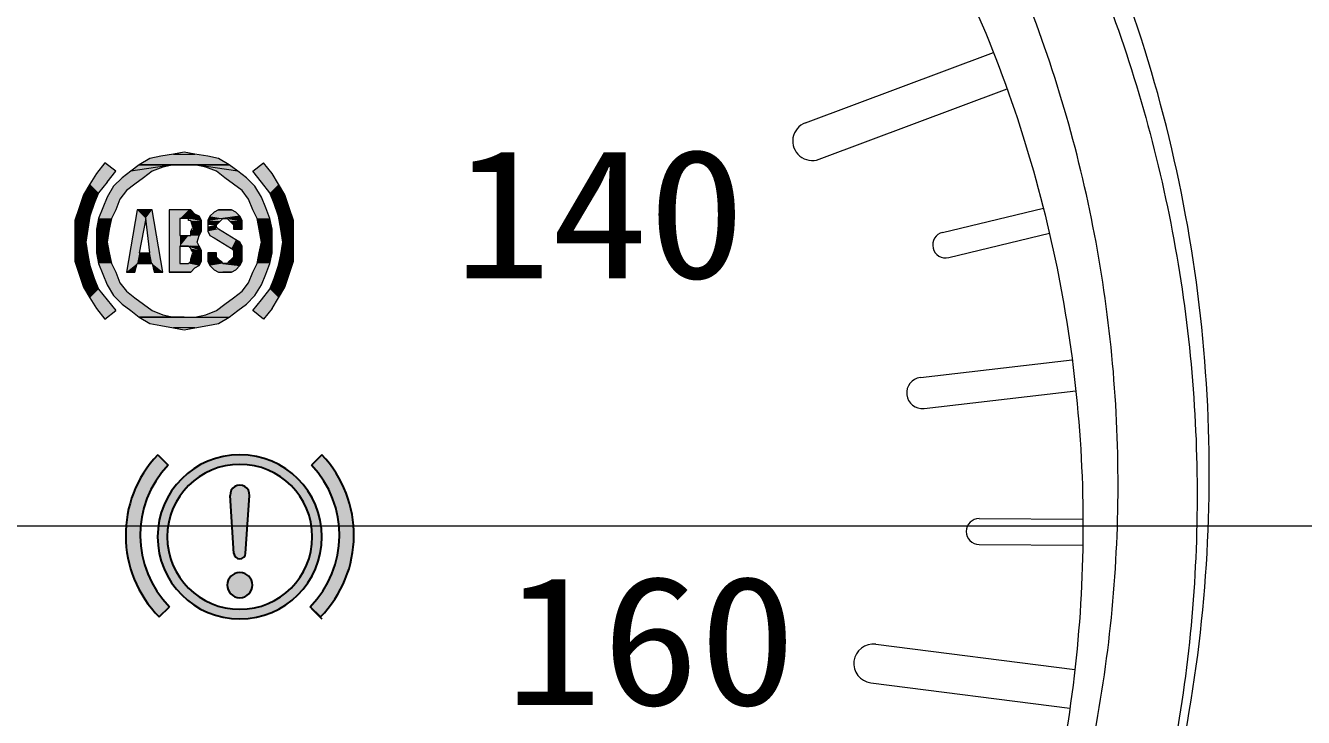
# Model space of a CAD drawing. Header units: millimetres. Extents: x 0 to 1188, y 0 to 840.
# Drawn here: x 224.17 to 273.44, y 676.77 to 703.45 of the extents above; entities that cross this region are included whole.
import ezdxf

# ---------------------------------------------------------------- set-up
doc = ezdxf.new("R2010")
doc.units = ezdxf.units.MM
doc.layers.add('1', color=7, linetype='Continuous')
doc.layers.add('LAYER3', color=7, linetype='Continuous')
doc.layers.add('1轮廓实线层', color=7, linetype='Continuous', lineweight=40)
doc.layers.add('5剖面线层', color=2, linetype='Continuous', lineweight=20)
doc.styles.add('STYLE3', font='simhei.ttf', dxfattribs={"width": 0.8, "height": 4})

msp = doc.modelspace()

# ---------------------------------------------------------------- hatches: boundary and pattern name
h = msp.add_hatch(color=2)
h.dxf.hatch_style = 2
h.paths.add_polyline_path([(227.2327, 698.1625), (226.9022, 697.7494), (227.6458, 697.832)])
h = msp.add_hatch(color=2)
h.dxf.hatch_style = 2
h.paths.add_polyline_path([(228.9677, 698.3277), (228.5546, 698.0799), (231.6116, 698.3277)])
h = msp.add_hatch(color=2)
h.dxf.hatch_style = 2
h.paths.add_polyline_path([(231.6116, 698.3277), (228.5546, 698.0799), (232.0247, 698.0799)])
h = msp.add_hatch(color=2)
h.dxf.hatch_style = 2
h.paths.add_polyline_path([(229.3808, 698.4103), (228.9677, 698.3277), (231.1985, 698.4103)])
h = msp.add_hatch(color=2)
h.dxf.hatch_style = 2
h.paths.add_polyline_path([(231.1985, 698.4103), (228.9677, 698.3277), (231.6116, 698.3277)])
h = msp.add_hatch(color=2)
h.dxf.hatch_style = 2
h.paths.add_polyline_path([(229.8766, 698.493), (229.3808, 698.4103), (230.7028, 698.493)])
h = msp.add_hatch(color=2)
h.dxf.hatch_style = 2
h.paths.add_polyline_path([(230.7028, 698.493), (229.3808, 698.4103), (231.1985, 698.4103)])
h = msp.add_hatch(color=2)
h.dxf.hatch_style = 2
h.paths.add_polyline_path([(233.3466, 698.1625), (232.9335, 697.832), (233.6771, 697.7494)])
h = msp.add_hatch(color=2)
h.dxf.hatch_style = 2
h.paths.add_polyline_path([(226.9022, 697.7494), (226.6544, 697.3363), (227.3153, 697.4189)])
h = msp.add_hatch(color=2)
h.dxf.hatch_style = 2
h.paths.add_polyline_path([(227.6458, 697.832), (226.9022, 697.7494), (227.3153, 697.4189)])
h = msp.add_hatch(color=2)
h.dxf.hatch_style = 2
h.paths.add_polyline_path([(228.2242, 697.832), (227.8937, 697.5841), (229.0504, 697.832)])
h = msp.add_hatch(color=2)
h.dxf.hatch_style = 2
h.paths.add_polyline_path([(229.0504, 697.832), (227.8937, 697.5841), (228.7199, 697.5841)])
h = msp.add_hatch(color=2)
h.dxf.hatch_style = 2
h.paths.add_polyline_path([(228.5546, 698.0799), (228.2242, 697.832), (229.8766, 698.0799)])
h = msp.add_hatch(color=2)
h.dxf.hatch_style = 2
h.paths.add_polyline_path([(229.4635, 697.9972), (228.2242, 697.832), (229.0504, 697.832)])
h = msp.add_hatch(color=2)
h.dxf.hatch_style = 2
h.paths.add_polyline_path([(232.0247, 698.0799), (230.7028, 698.0799), (232.3552, 697.832)])
h = msp.add_hatch(color=2)
h.dxf.hatch_style = 2
h.paths.add_polyline_path([(231.1159, 697.9972), (231.529, 697.832), (232.3552, 697.832)])
h = msp.add_hatch(color=2)
h.dxf.hatch_style = 2
h.paths.add_polyline_path([(232.3552, 697.832), (231.529, 697.832), (232.6856, 697.5841)])
h = msp.add_hatch(color=2)
h.dxf.hatch_style = 2
h.paths.add_polyline_path([(231.529, 697.832), (231.8594, 697.5841), (232.6856, 697.5841)])
h = msp.add_hatch(color=2)
h.dxf.hatch_style = 2
h.paths.add_polyline_path([(232.9335, 697.832), (233.264, 697.4189), (233.6771, 697.7494)])
h = msp.add_hatch(color=2)
h.dxf.hatch_style = 2
h.paths.add_polyline_path([(233.6771, 697.7494), (233.264, 697.4189), (233.9249, 697.3363)])
h = msp.add_hatch(color=2)
h.dxf.hatch_style = 2
h.paths.add_polyline_path([(226.6544, 697.3363), (226.4065, 696.9232), (226.9849, 697.0058)])
h = msp.add_hatch(color=2)
h.dxf.hatch_style = 2
h.paths.add_polyline_path([(227.3153, 697.4189), (226.6544, 697.3363), (226.9849, 697.0058)])
h = msp.add_hatch(color=2)
h.dxf.hatch_style = 2
h.paths.add_polyline_path([(227.5632, 697.2537), (227.3153, 696.8406), (228.0589, 697.0884)])
h = msp.add_hatch(color=2)
h.dxf.hatch_style = 2
h.paths.add_polyline_path([(227.8937, 697.5841), (227.5632, 697.2537), (228.3894, 697.3363)])
h = msp.add_hatch(color=2)
h.dxf.hatch_style = 2
h.paths.add_polyline_path([(228.3894, 697.3363), (227.5632, 697.2537), (228.0589, 697.0884)])
h = msp.add_hatch(color=2)
h.dxf.hatch_style = 2
h.paths.add_polyline_path([(228.7199, 697.5841), (227.8937, 697.5841), (228.3894, 697.3363)])
h = msp.add_hatch(color=2)
h.dxf.hatch_style = 2
h.paths.add_polyline_path([(231.8594, 697.5841), (232.1899, 697.3363), (232.6856, 697.5841)])
h = msp.add_hatch(color=2)
h.dxf.hatch_style = 2
h.paths.add_polyline_path([(232.6856, 697.5841), (232.1899, 697.3363), (233.0161, 697.2537)])
h = msp.add_hatch(color=2)
h.dxf.hatch_style = 2
h.paths.add_polyline_path([(232.1899, 697.3363), (232.5204, 697.0884), (233.0161, 697.2537)])
h = msp.add_hatch(color=2)
h.dxf.hatch_style = 2
h.paths.add_polyline_path([(233.0161, 697.2537), (232.5204, 697.0884), (233.264, 696.8406)])
h = msp.add_hatch(color=2)
h.dxf.hatch_style = 2
h.paths.add_polyline_path([(233.264, 697.4189), (233.5945, 697.0058), (233.9249, 697.3363)])
h = msp.add_hatch(color=2)
h.dxf.hatch_style = 2
h.paths.add_polyline_path([(233.9249, 697.3363), (233.5945, 697.0058), (234.1728, 696.9232)])
h = msp.add_hatch(color=2)
h.dxf.hatch_style = 2
h.paths.add_polyline_path([(226.4065, 696.9232), (226.2413, 696.4275), (226.8196, 696.5927)])
h = msp.add_hatch(color=2)
h.dxf.hatch_style = 2
h.paths.add_polyline_path([(226.9849, 697.0058), (226.4065, 696.9232), (226.8196, 696.5927)])
h = msp.add_hatch(color=2)
h.dxf.hatch_style = 2
h.paths.add_polyline_path([(227.3153, 696.8406), (227.1501, 696.4275), (227.8111, 696.7579)])
h = msp.add_hatch(color=2)
h.dxf.hatch_style = 2
h.paths.add_polyline_path([(227.8111, 696.7579), (227.1501, 696.4275), (227.6458, 696.3448)])
h = msp.add_hatch(color=2)
h.dxf.hatch_style = 2
h.paths.add_polyline_path([(228.0589, 697.0884), (227.3153, 696.8406), (227.8111, 696.7579)])
h = msp.add_hatch(color=2)
h.dxf.hatch_style = 2
h.paths.add_polyline_path([(232.5204, 697.0884), (232.7683, 696.7579), (233.264, 696.8406)])
h = msp.add_hatch(color=2)
h.dxf.hatch_style = 2
h.paths.add_polyline_path([(233.264, 696.8406), (232.7683, 696.7579), (233.4292, 696.4275)])
h = msp.add_hatch(color=2)
h.dxf.hatch_style = 2
h.paths.add_polyline_path([(232.7683, 696.7579), (232.9335, 696.3448), (233.4292, 696.4275)])
h = msp.add_hatch(color=2)
h.dxf.hatch_style = 2
h.paths.add_polyline_path([(233.5945, 697.0058), (233.7597, 696.5927), (234.1728, 696.9232)])
h = msp.add_hatch(color=2)
h.dxf.hatch_style = 2
h.paths.add_polyline_path([(234.1728, 696.9232), (233.7597, 696.5927), (234.338, 696.4275)])
h = msp.add_hatch(color=2)
h.dxf.hatch_style = 2
h.paths.add_polyline_path([(226.2413, 696.4275), (226.076, 695.9317), (226.6544, 696.097)])
h = msp.add_hatch(color=2)
h.dxf.hatch_style = 2
h.paths.add_polyline_path([(226.8196, 696.5927), (226.2413, 696.4275), (226.6544, 696.097)])
h = msp.add_hatch(color=2)
h.dxf.hatch_style = 2
h.paths.add_polyline_path([(227.1501, 696.4275), (226.9849, 696.0144), (227.6458, 696.3448)])
h = msp.add_hatch(color=2)
h.dxf.hatch_style = 2
h.paths.add_polyline_path([(227.6458, 696.3448), (226.9849, 696.0144), (227.4806, 696.0144)])
h = msp.add_hatch(color=2)
h.dxf.hatch_style = 2
h.paths.add_polyline_path([(228.472, 696.3448), (228.0589, 693.9489), (228.8025, 696.0144)])
h = msp.add_hatch(color=2)
h.dxf.hatch_style = 2
h.paths.add_polyline_path([(229.0504, 696.3448), (228.472, 696.3448), (228.8025, 696.0144)])
h = msp.add_hatch(color=2)
h.dxf.hatch_style = 2
h.paths.add_polyline_path([(229.0504, 696.3448), (228.8025, 696.0144), (229.4635, 693.9489)])
h = msp.add_hatch(color=2)
h.dxf.hatch_style = 2
h.paths.add_polyline_path([(229.7113, 696.3448), (230.1244, 696.0144), (230.4549, 696.3448)])
h = msp.add_hatch(color=2)
h.dxf.hatch_style = 2
h.paths.add_polyline_path([(229.7113, 696.3448), (229.7113, 693.9489), (230.1244, 696.0144)])
h = msp.add_hatch(color=2)
h.dxf.hatch_style = 2
h.paths.add_polyline_path([(230.4549, 696.3448), (230.1244, 696.0144), (230.5375, 696.3448)])
h = msp.add_hatch(color=2)
h.dxf.hatch_style = 2
h.paths.add_polyline_path([(230.5375, 696.3448), (230.1244, 696.0144), (230.7028, 696.1796)])
h = msp.add_hatch(color=2)
h.dxf.hatch_style = 2
h.paths.add_polyline_path([(230.7028, 696.1796), (230.1244, 696.0144), (230.4549, 696.0144)])
h = msp.add_hatch(color=2)
h.dxf.hatch_style = 2
h.paths.add_polyline_path([(230.7028, 696.1796), (230.4549, 696.0144), (230.868, 696.097)])
h = msp.add_hatch(color=2)
h.dxf.hatch_style = 2
h.paths.add_polyline_path([(231.4463, 696.2622), (231.2811, 696.097), (232.4378, 696.097)])
h = msp.add_hatch(color=2)
h.dxf.hatch_style = 2
h.paths.add_polyline_path([(231.6116, 696.3448), (231.4463, 696.2622), (232.2725, 696.2622)])
h = msp.add_hatch(color=2)
h.dxf.hatch_style = 2
h.paths.add_polyline_path([(232.2725, 696.2622), (231.4463, 696.2622), (232.4378, 696.097)])
h = msp.add_hatch(color=2)
h.dxf.hatch_style = 2
h.paths.add_polyline_path([(232.1073, 696.3448), (231.6116, 696.3448), (232.2725, 696.2622)])
h = msp.add_hatch(color=2)
h.dxf.hatch_style = 2
h.paths.add_polyline_path([(233.4292, 696.4275), (232.9335, 696.3448), (233.5945, 696.0144)])
h = msp.add_hatch(color=2)
h.dxf.hatch_style = 2
h.paths.add_polyline_path([(232.9335, 696.3448), (233.0987, 696.0144), (233.5945, 696.0144)])
h = msp.add_hatch(color=2)
h.dxf.hatch_style = 2
h.paths.add_polyline_path([(233.7597, 696.5927), (233.9249, 696.097), (234.338, 696.4275)])
h = msp.add_hatch(color=2)
h.dxf.hatch_style = 2
h.paths.add_polyline_path([(234.338, 696.4275), (233.9249, 696.097), (234.5033, 695.9317)])
h = msp.add_hatch(color=2)
h.dxf.hatch_style = 2
h.paths.add_polyline_path([(226.6544, 696.097), (226.076, 695.9317), (226.5718, 695.6013)])
h = msp.add_hatch(color=2)
h.dxf.hatch_style = 2
h.paths.add_polyline_path([(226.076, 695.9317), (226.076, 695.436), (226.5718, 695.6013)])
h = msp.add_hatch(color=2)
h.dxf.hatch_style = 2
h.paths.add_polyline_path([(226.9849, 696.0144), (226.9022, 695.6013), (227.4806, 696.0144)])
h = msp.add_hatch(color=2)
h.dxf.hatch_style = 2
h.paths.add_polyline_path([(227.4806, 696.0144), (226.9022, 695.6013), (227.398, 695.6013)])
h = msp.add_hatch(color=2)
h.dxf.hatch_style = 2
h.paths.add_polyline_path([(228.8025, 696.0144), (228.0589, 693.9489), (228.5546, 694.6924)])
h = msp.add_hatch(color=2)
h.dxf.hatch_style = 2
h.paths.add_polyline_path([(228.8025, 696.0144), (228.9677, 694.6924), (229.4635, 693.9489)])
h = msp.add_hatch(color=2)
h.dxf.hatch_style = 2
h.paths.add_polyline_path([(230.1244, 696.0144), (229.7113, 693.9489), (230.1244, 695.3534)])
h = msp.add_hatch(color=2)
h.dxf.hatch_style = 2
h.paths.add_polyline_path([(230.868, 696.097), (230.4549, 696.0144), (230.9506, 695.9317)])
h = msp.add_hatch(color=2)
h.dxf.hatch_style = 2
h.paths.add_polyline_path([(230.9506, 695.9317), (230.5375, 695.9317), (230.9506, 695.6839)])
h = msp.add_hatch(color=2)
h.dxf.hatch_style = 2
h.paths.add_polyline_path([(230.5375, 695.9317), (230.5375, 695.8491), (230.9506, 695.6839)])
h = msp.add_hatch(color=2)
h.dxf.hatch_style = 2
h.paths.add_polyline_path([(230.5375, 695.8491), (230.6201, 695.6839), (230.9506, 695.6839)])
h = msp.add_hatch(color=2)
h.dxf.hatch_style = 2
h.paths.add_polyline_path([(230.9506, 695.6839), (230.6201, 695.6839), (230.9506, 695.5186)])
h = msp.add_hatch(color=2)
h.dxf.hatch_style = 2
h.paths.add_polyline_path([(230.6201, 695.6839), (230.6201, 695.6013), (230.9506, 695.5186)])
h = msp.add_hatch(color=2)
h.dxf.hatch_style = 2
h.paths.add_polyline_path([(231.2811, 696.097), (231.1985, 695.9317), (231.7768, 696.0144)])
h = msp.add_hatch(color=2)
h.dxf.hatch_style = 2
h.paths.add_polyline_path([(231.6942, 695.9317), (231.1985, 695.9317), (231.6116, 695.8491)])
h = msp.add_hatch(color=2)
h.dxf.hatch_style = 2
h.paths.add_polyline_path([(231.1985, 695.9317), (231.1985, 695.7665), (231.6116, 695.8491)])
h = msp.add_hatch(color=2)
h.dxf.hatch_style = 2
h.paths.add_polyline_path([(231.6116, 695.8491), (231.1985, 695.7665), (231.529, 695.7665)])
h = msp.add_hatch(color=2)
h.dxf.hatch_style = 2
h.paths.add_polyline_path([(231.529, 695.7665), (231.1985, 695.6839), (231.529, 695.6839)])
h = msp.add_hatch(color=2)
h.dxf.hatch_style = 2
h.paths.add_polyline_path([(231.1985, 695.6839), (231.1985, 695.5186), (231.529, 695.6839)])
h = msp.add_hatch(color=2)
h.dxf.hatch_style = 2
h.paths.add_polyline_path([(231.529, 695.6839), (231.1985, 695.5186), (231.529, 695.6013)])
h = msp.add_hatch(color=2)
h.dxf.hatch_style = 2
h.paths.add_polyline_path([(232.4378, 696.097), (231.2811, 696.097), (231.7768, 696.0144)])
h = msp.add_hatch(color=2)
h.dxf.hatch_style = 2
h.paths.add_polyline_path([(232.4378, 696.097), (231.9421, 696.0144), (232.5204, 695.9317)])
h = msp.add_hatch(color=2)
h.dxf.hatch_style = 2
h.paths.add_polyline_path([(232.0247, 695.9317), (232.1073, 695.8491), (232.5204, 695.9317)])
h = msp.add_hatch(color=2)
h.dxf.hatch_style = 2
h.paths.add_polyline_path([(232.5204, 695.9317), (232.1073, 695.8491), (232.5204, 695.7665)])
h = msp.add_hatch(color=2)
h.dxf.hatch_style = 2
h.paths.add_polyline_path([(232.1073, 695.8491), (232.1899, 695.7665), (232.5204, 695.7665)])
h = msp.add_hatch(color=2)
h.dxf.hatch_style = 2
h.paths.add_polyline_path([(232.1899, 695.7665), (232.1899, 695.6013), (232.5204, 695.7665)])
h = msp.add_hatch(color=2)
h.dxf.hatch_style = 2
h.paths.add_polyline_path([(232.5204, 695.7665), (232.1899, 695.6013), (232.5204, 695.6013)])
h = msp.add_hatch(color=2)
h.dxf.hatch_style = 2
h.paths.add_polyline_path([(233.5945, 696.0144), (233.0987, 696.0144), (233.6771, 695.6013)])
h = msp.add_hatch(color=2)
h.dxf.hatch_style = 2
h.paths.add_polyline_path([(233.0987, 696.0144), (233.1814, 695.6013), (233.6771, 695.6013)])
h = msp.add_hatch(color=2)
h.dxf.hatch_style = 2
h.paths.add_polyline_path([(233.9249, 696.097), (234.0076, 695.6013), (234.5033, 695.9317)])
h = msp.add_hatch(color=2)
h.dxf.hatch_style = 2
h.paths.add_polyline_path([(234.5033, 695.9317), (234.0076, 695.6013), (234.5033, 695.436)])
h = msp.add_hatch(color=2)
h.dxf.hatch_style = 2
h.paths.add_polyline_path([(226.5718, 695.6013), (226.076, 695.436), (226.4891, 695.1055)])
h = msp.add_hatch(color=2)
h.dxf.hatch_style = 2
h.paths.add_polyline_path([(226.076, 695.436), (226.076, 694.8577), (226.4891, 695.1055)])
h = msp.add_hatch(color=2)
h.dxf.hatch_style = 2
h.paths.add_polyline_path([(226.9022, 695.6013), (226.9022, 695.1055), (227.398, 695.6013)])
h = msp.add_hatch(color=2)
h.dxf.hatch_style = 2
h.paths.add_polyline_path([(227.398, 695.6013), (226.9022, 695.1055), (227.3153, 695.1055)])
h = msp.add_hatch(color=2)
h.dxf.hatch_style = 2
h.paths.add_polyline_path([(230.1244, 695.3534), (229.7113, 693.9489), (230.1244, 694.9403)])
h = msp.add_hatch(color=2)
h.dxf.hatch_style = 2
h.paths.add_polyline_path([(230.1244, 694.9403), (230.4549, 695.3534), (230.1244, 695.3534)])
h = msp.add_hatch(color=2)
h.dxf.hatch_style = 2
h.paths.add_polyline_path([(230.4549, 695.3534), (230.1244, 694.9403), (230.868, 695.3534)])
h = msp.add_hatch(color=2)
h.dxf.hatch_style = 2
h.paths.add_polyline_path([(230.868, 695.3534), (230.1244, 694.9403), (230.7854, 695.1055)])
h = msp.add_hatch(color=2)
h.dxf.hatch_style = 2
h.paths.add_polyline_path([(230.6201, 695.6013), (230.5375, 695.5186), (230.9506, 695.5186)])
h = msp.add_hatch(color=2)
h.dxf.hatch_style = 2
h.paths.add_polyline_path([(230.9506, 695.5186), (230.5375, 695.5186), (230.868, 695.3534)])
h = msp.add_hatch(color=2)
h.dxf.hatch_style = 2
h.paths.add_polyline_path([(230.5375, 695.5186), (230.5375, 695.3534), (230.868, 695.3534)])
h = msp.add_hatch(color=2)
h.dxf.hatch_style = 2
h.paths.add_polyline_path([(231.529, 695.6013), (231.1985, 695.5186), (231.6116, 695.6013)])
h = msp.add_hatch(color=2)
h.dxf.hatch_style = 2
h.paths.add_polyline_path([(231.6116, 695.6013), (231.1985, 695.5186), (232.2725, 695.1882)])
h = msp.add_hatch(color=2)
h.dxf.hatch_style = 2
h.paths.add_polyline_path([(231.1985, 695.5186), (231.2811, 695.3534), (232.2725, 695.1882)])
h = msp.add_hatch(color=2)
h.dxf.hatch_style = 2
h.paths.add_polyline_path([(231.2811, 695.3534), (231.4463, 695.2708), (232.2725, 695.1882)])
h = msp.add_hatch(color=2)
h.dxf.hatch_style = 2
h.paths.add_polyline_path([(231.4463, 695.2708), (232.1073, 694.8577), (232.2725, 695.1882)])
h = msp.add_hatch(color=2)
h.dxf.hatch_style = 2
h.paths.add_polyline_path([(232.2725, 695.1882), (232.1073, 694.8577), (232.4378, 695.1055)])
h = msp.add_hatch(color=2)
h.dxf.hatch_style = 2
h.paths.add_polyline_path([(233.6771, 695.6013), (233.1814, 695.6013), (233.6771, 695.1055)])
h = msp.add_hatch(color=2)
h.dxf.hatch_style = 2
h.paths.add_polyline_path([(233.1814, 695.6013), (233.264, 695.1055), (233.6771, 695.1055)])
h = msp.add_hatch(color=2)
h.dxf.hatch_style = 2
h.paths.add_polyline_path([(234.0076, 695.6013), (234.0902, 695.1055), (234.5033, 695.436)])
h = msp.add_hatch(color=2)
h.dxf.hatch_style = 2
h.paths.add_polyline_path([(234.5033, 695.436), (234.0902, 695.1055), (234.5033, 694.8577)])
h = msp.add_hatch(color=2)
h.dxf.hatch_style = 2
h.paths.add_polyline_path([(226.4891, 695.1055), (226.076, 694.8577), (226.5718, 694.6098)])
h = msp.add_hatch(color=2)
h.dxf.hatch_style = 2
h.paths.add_polyline_path([(226.076, 694.8577), (226.076, 694.362), (226.5718, 694.6098)])
h = msp.add_hatch(color=2)
h.dxf.hatch_style = 2
h.paths.add_polyline_path([(226.9022, 695.1055), (226.9022, 694.6924), (227.3153, 695.1055)])
h = msp.add_hatch(color=2)
h.dxf.hatch_style = 2
h.paths.add_polyline_path([(227.3153, 695.1055), (226.9022, 694.6924), (227.398, 694.6924)])
h = msp.add_hatch(color=2)
h.dxf.hatch_style = 2
h.paths.add_polyline_path([(227.398, 694.6924), (226.9022, 694.6924), (227.4806, 694.2793)])
h = msp.add_hatch(color=2)
h.dxf.hatch_style = 2
h.paths.add_polyline_path([(226.9022, 694.6924), (226.9849, 694.2793), (227.4806, 694.2793)])
h = msp.add_hatch(color=2)
h.dxf.hatch_style = 2
h.paths.add_polyline_path([(228.5546, 694.6924), (228.0589, 693.9489), (228.472, 694.2793)])
h = msp.add_hatch(color=2)
h.dxf.hatch_style = 2
h.paths.add_polyline_path([(228.9677, 694.6924), (228.472, 694.2793), (229.0504, 694.2793)])
h = msp.add_hatch(color=2)
h.dxf.hatch_style = 2
h.paths.add_polyline_path([(228.472, 694.2793), (228.9677, 694.6924), (228.5546, 694.6924)])
h = msp.add_hatch(color=2)
h.dxf.hatch_style = 2
h.paths.add_polyline_path([(228.9677, 694.6924), (229.0504, 694.2793), (229.4635, 693.9489)])
h = msp.add_hatch(color=2)
h.dxf.hatch_style = 2
h.paths.add_polyline_path([(230.1244, 694.9403), (229.7113, 693.9489), (230.1244, 694.2793)])
h = msp.add_hatch(color=2)
h.dxf.hatch_style = 2
h.paths.add_polyline_path([(230.7854, 695.1055), (230.1244, 694.9403), (230.868, 694.9403)])
h = msp.add_hatch(color=2)
h.dxf.hatch_style = 2
h.paths.add_polyline_path([(230.868, 694.9403), (230.4549, 694.9403), (230.9506, 694.7751)])
h = msp.add_hatch(color=2)
h.dxf.hatch_style = 2
h.paths.add_polyline_path([(230.5375, 694.8577), (230.5375, 694.7751), (230.9506, 694.7751)])
h = msp.add_hatch(color=2)
h.dxf.hatch_style = 2
h.paths.add_polyline_path([(230.5375, 694.7751), (230.6201, 694.6924), (230.9506, 694.7751)])
h = msp.add_hatch(color=2)
h.dxf.hatch_style = 2
h.paths.add_polyline_path([(230.9506, 694.7751), (230.6201, 694.6924), (230.9506, 694.6098)])
h = msp.add_hatch(color=2)
h.dxf.hatch_style = 2
h.paths.add_polyline_path([(230.6201, 694.6924), (230.6201, 694.6098), (230.9506, 694.6098)])
h = msp.add_hatch(color=2)
h.dxf.hatch_style = 2
h.paths.add_polyline_path([(231.529, 694.6924), (231.1985, 694.5272), (231.529, 694.5272)])
h = msp.add_hatch(color=2)
h.dxf.hatch_style = 2
h.paths.add_polyline_path([(231.1985, 694.5272), (231.529, 694.6924), (231.1985, 694.6924)])
h = msp.add_hatch(color=2)
h.dxf.hatch_style = 2
h.paths.add_polyline_path([(232.4378, 695.1055), (232.1073, 694.8577), (232.5204, 694.9403)])
h = msp.add_hatch(color=2)
h.dxf.hatch_style = 2
h.paths.add_polyline_path([(232.5204, 694.9403), (232.1073, 694.8577), (232.5204, 694.7751)])
h = msp.add_hatch(color=2)
h.dxf.hatch_style = 2
h.paths.add_polyline_path([(232.1073, 694.8577), (232.1899, 694.7751), (232.5204, 694.7751)])
h = msp.add_hatch(color=2)
h.dxf.hatch_style = 2
h.paths.add_polyline_path([(232.1899, 694.7751), (232.1899, 694.5272), (232.5204, 694.7751)])
h = msp.add_hatch(color=2)
h.dxf.hatch_style = 2
h.paths.add_polyline_path([(232.5204, 694.7751), (232.1899, 694.5272), (232.5204, 694.5272)])
h = msp.add_hatch(color=2)
h.dxf.hatch_style = 2
h.paths.add_polyline_path([(233.1814, 694.6924), (233.0987, 694.2793), (233.6771, 694.6924)])
h = msp.add_hatch(color=2)
h.dxf.hatch_style = 2
h.paths.add_polyline_path([(233.6771, 694.6924), (233.0987, 694.2793), (233.5945, 694.2793)])
h = msp.add_hatch(color=2)
h.dxf.hatch_style = 2
h.paths.add_polyline_path([(233.264, 695.1055), (233.1814, 694.6924), (233.6771, 695.1055)])
h = msp.add_hatch(color=2)
h.dxf.hatch_style = 2
h.paths.add_polyline_path([(233.6771, 695.1055), (233.1814, 694.6924), (233.6771, 694.6924)])
h = msp.add_hatch(color=2)
h.dxf.hatch_style = 2
h.paths.add_polyline_path([(234.0902, 695.1055), (234.0076, 694.6098), (234.5033, 694.8577)])
h = msp.add_hatch(color=2)
h.dxf.hatch_style = 2
h.paths.add_polyline_path([(234.5033, 694.8577), (234.0076, 694.6098), (234.5033, 694.362)])
h = msp.add_hatch(color=2)
h.dxf.hatch_style = 2
h.paths.add_polyline_path([(226.5718, 694.6098), (226.076, 694.362), (226.6544, 694.1967)])
h = msp.add_hatch(color=2)
h.dxf.hatch_style = 2
h.paths.add_polyline_path([(226.076, 694.362), (226.2413, 693.8662), (226.6544, 694.1967)])
h = msp.add_hatch(color=2)
h.dxf.hatch_style = 2
h.paths.add_polyline_path([(226.6544, 694.1967), (226.2413, 693.8662), (226.8196, 693.701)])
h = msp.add_hatch(color=2)
h.dxf.hatch_style = 2
h.paths.add_polyline_path([(227.4806, 694.2793), (226.9849, 694.2793), (227.6458, 693.9489)])
h = msp.add_hatch(color=2)
h.dxf.hatch_style = 2
h.paths.add_polyline_path([(226.9849, 694.2793), (227.1501, 693.8662), (227.6458, 693.9489)])
h = msp.add_hatch(color=2)
h.dxf.hatch_style = 2
h.paths.add_polyline_path([(228.472, 694.2793), (228.0589, 693.9489), (228.3894, 693.9489)])
h = msp.add_hatch(color=2)
h.dxf.hatch_style = 2
h.paths.add_polyline_path([(229.0504, 694.2793), (229.133, 693.9489), (229.4635, 693.9489)])
h = msp.add_hatch(color=2)
h.dxf.hatch_style = 2
h.paths.add_polyline_path([(229.7113, 693.9489), (230.4549, 694.2793), (230.1244, 694.2793)])
h = msp.add_hatch(color=2)
h.dxf.hatch_style = 2
h.paths.add_polyline_path([(230.4549, 694.2793), (229.7113, 693.9489), (230.868, 694.1967)])
h = msp.add_hatch(color=2)
h.dxf.hatch_style = 2
h.paths.add_polyline_path([(230.868, 694.1967), (229.7113, 693.9489), (230.7028, 694.1141)])
h = msp.add_hatch(color=2)
h.dxf.hatch_style = 2
h.paths.add_polyline_path([(230.5375, 694.362), (230.4549, 694.2793), (230.868, 694.1967)])
h = msp.add_hatch(color=2)
h.dxf.hatch_style = 2
h.paths.add_polyline_path([(230.6201, 694.6098), (230.5375, 694.4446), (230.9506, 694.6098)])
h = msp.add_hatch(color=2)
h.dxf.hatch_style = 2
h.paths.add_polyline_path([(230.9506, 694.6098), (230.5375, 694.4446), (230.9506, 694.362)])
h = msp.add_hatch(color=2)
h.dxf.hatch_style = 2
h.paths.add_polyline_path([(230.5375, 694.4446), (230.5375, 694.362), (230.9506, 694.362)])
h = msp.add_hatch(color=2)
h.dxf.hatch_style = 2
h.paths.add_polyline_path([(230.9506, 694.362), (230.5375, 694.362), (230.868, 694.1967)])
h = msp.add_hatch(color=2)
h.dxf.hatch_style = 2
h.paths.add_polyline_path([(231.1985, 694.5272), (231.1985, 694.362), (231.529, 694.5272)])
h = msp.add_hatch(color=2)
h.dxf.hatch_style = 2
h.paths.add_polyline_path([(231.529, 694.5272), (231.1985, 694.362), (231.6116, 694.4446)])
h = msp.add_hatch(color=2)
h.dxf.hatch_style = 2
h.paths.add_polyline_path([(231.6116, 694.4446), (231.1985, 694.362), (231.6942, 694.362)])
h = msp.add_hatch(color=2)
h.dxf.hatch_style = 2
h.paths.add_polyline_path([(231.1985, 694.362), (231.2811, 694.1967), (231.6942, 694.362)])
h = msp.add_hatch(color=2)
h.dxf.hatch_style = 2
h.paths.add_polyline_path([(231.6942, 694.362), (231.2811, 694.1967), (231.7768, 694.2793)])
h = msp.add_hatch(color=2)
h.dxf.hatch_style = 2
h.paths.add_polyline_path([(231.7768, 694.2793), (231.2811, 694.1967), (232.4378, 694.1967)])
h = msp.add_hatch(color=2)
h.dxf.hatch_style = 2
h.paths.add_polyline_path([(231.2811, 694.1967), (231.4463, 694.0315), (232.4378, 694.1967)])
h = msp.add_hatch(color=2)
h.dxf.hatch_style = 2
h.paths.add_polyline_path([(232.4378, 694.1967), (231.4463, 694.0315), (232.2725, 694.0315)])
h = msp.add_hatch(color=2)
h.dxf.hatch_style = 2
h.paths.add_polyline_path([(232.0247, 694.362), (231.9421, 694.2793), (232.4378, 694.1967)])
h = msp.add_hatch(color=2)
h.dxf.hatch_style = 2
h.paths.add_polyline_path([(232.1073, 694.4446), (232.0247, 694.362), (232.5204, 694.362)])
h = msp.add_hatch(color=2)
h.dxf.hatch_style = 2
h.paths.add_polyline_path([(232.5204, 694.362), (232.0247, 694.362), (232.4378, 694.1967)])
h = msp.add_hatch(color=2)
h.dxf.hatch_style = 2
h.paths.add_polyline_path([(232.1899, 694.5272), (232.1073, 694.4446), (232.5204, 694.5272)])
h = msp.add_hatch(color=2)
h.dxf.hatch_style = 2
h.paths.add_polyline_path([(232.5204, 694.5272), (232.1073, 694.4446), (232.5204, 694.362)])
h = msp.add_hatch(color=2)
h.dxf.hatch_style = 2
h.paths.add_polyline_path([(233.0987, 694.2793), (232.9335, 693.9489), (233.5945, 694.2793)])
h = msp.add_hatch(color=2)
h.dxf.hatch_style = 2
h.paths.add_polyline_path([(233.5945, 694.2793), (232.9335, 693.9489), (233.4292, 693.8662)])
h = msp.add_hatch(color=2)
h.dxf.hatch_style = 2
h.paths.add_polyline_path([(233.9249, 694.1967), (233.7597, 693.701), (234.338, 693.8662)])
h = msp.add_hatch(color=2)
h.dxf.hatch_style = 2
h.paths.add_polyline_path([(234.0076, 694.6098), (233.9249, 694.1967), (234.5033, 694.362)])
h = msp.add_hatch(color=2)
h.dxf.hatch_style = 2
h.paths.add_polyline_path([(234.5033, 694.362), (233.9249, 694.1967), (234.338, 693.8662)])
h = msp.add_hatch(color=2)
h.dxf.hatch_style = 2
h.paths.add_polyline_path([(226.2413, 693.8662), (226.4065, 693.3705), (226.8196, 693.701)])
h = msp.add_hatch(color=2)
h.dxf.hatch_style = 2
h.paths.add_polyline_path([(226.8196, 693.701), (226.4065, 693.3705), (226.9849, 693.2879)])
h = msp.add_hatch(color=2)
h.dxf.hatch_style = 2
h.paths.add_polyline_path([(227.6458, 693.9489), (227.1501, 693.8662), (227.8111, 693.5358)])
h = msp.add_hatch(color=2)
h.dxf.hatch_style = 2
h.paths.add_polyline_path([(227.1501, 693.8662), (227.3153, 693.4531), (227.8111, 693.5358)])
h = msp.add_hatch(color=2)
h.dxf.hatch_style = 2
h.paths.add_polyline_path([(230.7028, 694.1141), (229.7113, 693.9489), (230.5375, 693.9489)])
h = msp.add_hatch(color=2)
h.dxf.hatch_style = 2
h.paths.add_polyline_path([(231.4463, 694.0315), (231.6116, 693.9489), (232.2725, 694.0315)])
h = msp.add_hatch(color=2)
h.dxf.hatch_style = 2
h.paths.add_polyline_path([(232.2725, 694.0315), (231.6116, 693.9489), (232.1073, 693.9489)])
h = msp.add_hatch(color=2)
h.dxf.hatch_style = 2
h.paths.add_polyline_path([(232.9335, 693.9489), (232.7683, 693.5358), (233.4292, 693.8662)])
h = msp.add_hatch(color=2)
h.dxf.hatch_style = 2
h.paths.add_polyline_path([(233.4292, 693.8662), (232.7683, 693.5358), (233.264, 693.4531)])
h = msp.add_hatch(color=2)
h.dxf.hatch_style = 2
h.paths.add_polyline_path([(233.7597, 693.701), (233.5945, 693.2879), (234.1728, 693.3705)])
h = msp.add_hatch(color=2)
h.dxf.hatch_style = 2
h.paths.add_polyline_path([(234.338, 693.8662), (233.7597, 693.701), (234.1728, 693.3705)])
h = msp.add_hatch(color=2)
h.dxf.hatch_style = 2
h.paths.add_polyline_path([(226.4065, 693.3705), (226.6544, 692.9574), (226.9849, 693.2879)])
h = msp.add_hatch(color=2)
h.dxf.hatch_style = 2
h.paths.add_polyline_path([(226.9849, 693.2879), (226.6544, 692.9574), (227.3153, 692.8748)])
h = msp.add_hatch(color=2)
h.dxf.hatch_style = 2
h.paths.add_polyline_path([(227.8111, 693.5358), (227.3153, 693.4531), (228.0589, 693.2053)])
h = msp.add_hatch(color=2)
h.dxf.hatch_style = 2
h.paths.add_polyline_path([(227.3153, 693.4531), (227.5632, 693.04), (228.0589, 693.2053)])
h = msp.add_hatch(color=2)
h.dxf.hatch_style = 2
h.paths.add_polyline_path([(228.0589, 693.2053), (227.5632, 693.04), (228.3894, 692.9574)])
h = msp.add_hatch(color=2)
h.dxf.hatch_style = 2
h.paths.add_polyline_path([(232.5204, 693.2053), (232.1899, 692.9574), (233.0161, 693.04)])
h = msp.add_hatch(color=2)
h.dxf.hatch_style = 2
h.paths.add_polyline_path([(232.7683, 693.5358), (232.5204, 693.2053), (233.264, 693.4531)])
h = msp.add_hatch(color=2)
h.dxf.hatch_style = 2
h.paths.add_polyline_path([(233.264, 693.4531), (232.5204, 693.2053), (233.0161, 693.04)])
h = msp.add_hatch(color=2)
h.dxf.hatch_style = 2
h.paths.add_polyline_path([(233.5945, 693.2879), (233.264, 692.8748), (233.9249, 692.9574)])
h = msp.add_hatch(color=2)
h.dxf.hatch_style = 2
h.paths.add_polyline_path([(234.1728, 693.3705), (233.5945, 693.2879), (233.9249, 692.9574)])
h = msp.add_hatch(color=2)
h.dxf.hatch_style = 2
h.paths.add_polyline_path([(226.6544, 692.9574), (226.9022, 692.5443), (227.3153, 692.8748)])
h = msp.add_hatch(color=2)
h.dxf.hatch_style = 2
h.paths.add_polyline_path([(227.3153, 692.8748), (226.9022, 692.5443), (227.6458, 692.4617)])
h = msp.add_hatch(color=2)
h.dxf.hatch_style = 2
h.paths.add_polyline_path([(227.5632, 693.04), (227.8937, 692.7096), (228.3894, 692.9574)])
h = msp.add_hatch(color=2)
h.dxf.hatch_style = 2
h.paths.add_polyline_path([(228.3894, 692.9574), (227.8937, 692.7096), (228.7199, 692.7096)])
h = msp.add_hatch(color=2)
h.dxf.hatch_style = 2
h.paths.add_polyline_path([(227.8937, 692.7096), (228.2242, 692.4617), (228.7199, 692.7096)])
h = msp.add_hatch(color=2)
h.dxf.hatch_style = 2
h.paths.add_polyline_path([(228.7199, 692.7096), (228.2242, 692.4617), (229.0504, 692.4617)])
h = msp.add_hatch(color=2)
h.dxf.hatch_style = 2
h.paths.add_polyline_path([(231.8594, 692.7096), (231.529, 692.4617), (232.3552, 692.4617)])
h = msp.add_hatch(color=2)
h.dxf.hatch_style = 2
h.paths.add_polyline_path([(232.1899, 692.9574), (231.8594, 692.7096), (232.6856, 692.7096)])
h = msp.add_hatch(color=2)
h.dxf.hatch_style = 2
h.paths.add_polyline_path([(232.6856, 692.7096), (231.8594, 692.7096), (232.3552, 692.4617)])
h = msp.add_hatch(color=2)
h.dxf.hatch_style = 2
h.paths.add_polyline_path([(233.0161, 693.04), (232.1899, 692.9574), (232.6856, 692.7096)])
h = msp.add_hatch(color=2)
h.dxf.hatch_style = 2
h.paths.add_polyline_path([(233.264, 692.8748), (232.9335, 692.4617), (233.6771, 692.5443)])
h = msp.add_hatch(color=2)
h.dxf.hatch_style = 2
h.paths.add_polyline_path([(233.9249, 692.9574), (233.264, 692.8748), (233.6771, 692.5443)])
h = msp.add_hatch(color=2)
h.dxf.hatch_style = 2
h.paths.add_polyline_path([(226.9022, 692.5443), (227.2327, 692.1312), (227.6458, 692.4617)])
h = msp.add_hatch(color=2)
h.dxf.hatch_style = 2
h.paths.add_polyline_path([(229.0504, 692.4617), (228.2242, 692.4617), (229.4635, 692.2965)])
h = msp.add_hatch(color=2)
h.dxf.hatch_style = 2
h.paths.add_polyline_path([(228.2242, 692.4617), (228.5546, 692.2138), (229.4635, 692.2965)])
h = msp.add_hatch(color=2)
h.dxf.hatch_style = 2
h.paths.add_polyline_path([(229.4635, 692.2965), (228.5546, 692.2138), (229.8766, 692.2138)])
h = msp.add_hatch(color=2)
h.dxf.hatch_style = 2
h.paths.add_polyline_path([(228.5546, 692.2138), (228.9677, 691.966), (232.0247, 692.2138)])
h = msp.add_hatch(color=2)
h.dxf.hatch_style = 2
h.paths.add_polyline_path([(232.0247, 692.2138), (228.9677, 691.966), (231.6116, 691.966)])
h = msp.add_hatch(color=2)
h.dxf.hatch_style = 2
h.paths.add_polyline_path([(231.1159, 692.2965), (230.7028, 692.2138), (232.0247, 692.2138)])
h = msp.add_hatch(color=2)
h.dxf.hatch_style = 2
h.paths.add_polyline_path([(231.529, 692.4617), (231.1159, 692.2965), (232.3552, 692.4617)])
h = msp.add_hatch(color=2)
h.dxf.hatch_style = 2
h.paths.add_polyline_path([(232.3552, 692.4617), (231.1159, 692.2965), (232.0247, 692.2138)])
h = msp.add_hatch(color=2)
h.dxf.hatch_style = 2
h.paths.add_polyline_path([(233.6771, 692.5443), (232.9335, 692.4617), (233.3466, 692.1312)])
h = msp.add_hatch(color=2)
h.dxf.hatch_style = 2
h.paths.add_polyline_path([(228.9677, 691.966), (229.3808, 691.8834), (231.6116, 691.966)])
h = msp.add_hatch(color=2)
h.dxf.hatch_style = 2
h.paths.add_polyline_path([(231.6116, 691.966), (229.3808, 691.8834), (231.1985, 691.8834)])
h = msp.add_hatch(color=2)
h.dxf.hatch_style = 2
h.paths.add_polyline_path([(229.3808, 691.8834), (229.8766, 691.8007), (231.1985, 691.8834)])
h = msp.add_hatch(color=2)
h.dxf.hatch_style = 2
h.paths.add_polyline_path([(231.1985, 691.8834), (229.8766, 691.8007), (230.7028, 691.8007)])
at = {"layer": 'LAYER3', "linetype": 'ByBlock'}
h = msp.add_hatch(color=1, dxfattribs=at)
h.paths.add_polyline_path([(229.6634, 686.5049), (229.2675, 686.9008, 0.4045776), (229.3247, 680.6473), (229.7201, 681.0432, -0.4032145)])
h.paths.add_polyline_path([(235.5938, 686.9008), (235.1979, 686.5049, -0.4032147), (235.1408, 681.0432), (235.5366, 680.6473, 0.4045776)])
h = msp.add_hatch(color=1, dxfattribs=at)
edge = h.paths.add_edge_path(flags=0)
edge.add_arc((232.4304, 685.3588), 0.3727, 356.19055, 543.80945)
edge.add_line((232.0585, 685.334), (232.2066, 683.1011))
edge.add_arc((232.4299, 683.116), 0.2238, 183.80914, 356.19086)
edge.add_line((232.6533, 683.1011), (232.8023, 685.334))
edge = h.paths.add_edge_path(flags=0)
edge.add_arc((232.4307, 681.8759), 0.4845, 0, 180)
edge.add_arc((232.4307, 681.8759), 0.4845, 180, 360)
edge = h.paths.add_edge_path()
edge.add_arc((232.4304, 683.7374), 3.1683, 180, 360)
edge.add_arc((232.4304, 683.7374), 3.1683, 0, 180)
edge = h.paths.add_edge_path(flags=16)
edge.add_arc((232.4307, 683.7374), 2.7956, 180, 360)
edge.add_arc((232.4307, 683.7374), 2.7956, 0, 180)

# ---------------------------------------------------------------- linework, layer by layer
at = {"color": 1}
for p, q in [((229.2675, 686.9008), (229.6634, 686.5049)), ((235.5938, 686.9008), (235.1979, 686.5049)), ((232.2066, 683.1011), (232.0585, 685.334)), ((232.6533, 683.1011), (232.8023, 685.334)), ((229.3247, 680.6473), (229.7201, 681.0432)), ((235.5366, 680.6473), (235.1408, 681.0432)), ((235.1979, 680.9704), (235.5938, 680.5745))]:
    msp.add_line(p, q, dxfattribs=at)
for centre, radius, start, end in [((232.5278, 683.8036), 4.4969, 136.46956, 224.57817), ((232.4304, 683.7374), 3.1683, 0, 180), ((232.3335, 683.8036), 4.4969, 315.42183, 43.53044), ((232.5275, 683.8035), 3.9372, 136.67466, 224.51469), ((232.4307, 683.7374), 2.7956, 0, 180), ((232.3335, 683.8037), 3.9372, 315.48017, 43.32023), ((232.4304, 685.3588), 0.3727, 356.19055, 183.80945), ((232.4304, 683.7374), 3.1683, 180, 0), ((232.4307, 683.7374), 2.7956, 180, 0), ((232.4299, 683.116), 0.2238, 183.80914, 356.19086), ((232.4307, 681.8759), 0.4845, 0, 180), ((232.4307, 681.8759), 0.4845, 180, 0)]:
    msp.add_arc(centre, radius, start, end, dxfattribs=at)
at = {"color": 7, "linetype": 'Continuous', "lineweight": 15}
for points, knots in [([(171.646, 652.4604), (171.6627, 652.4321), (169.4857, 655.2671), (166.776, 659.8915), (164.5123, 664.7161), (162.7474, 669.716), (161.4807, 674.8293), (160.7161, 680.0247), (160.4548, 685.2455), (160.693, 690.4361), (161.4192, 695.5549), (162.621, 700.5631), (164.2858, 705.4217), (166.3922, 710.0853), (168.9231, 714.527), (171.8639, 718.7181), (175.194, 722.6233), (178.8903, 726.2111), (182.93, 729.4493), (187.2889, 732.3066), (191.933, 734.7502), (196.8272, 736.7484), (201.922, 738.2694), (207.1661, 739.2907), (212.507, 739.7945), (217.8687, 739.769), (223.1899, 739.2186), (228.4119, 738.155), (233.4786, 736.594), (238.3359, 734.5642), (242.9333, 732.1005), (247.2536, 729.2234), (251.2618, 725.9659), (254.9241, 722.3634), (258.2207, 718.446), (261.132, 714.2434), (263.637, 709.7837), (265.714, 705.1058), (267.3476, 700.241), (268.5206, 695.2198), (269.2148, 690.0884), (269.4194, 684.8892), (269.1243, 679.665), (268.3233, 674.469), (267.0193, 669.3523), (265.2177, 664.3666), (262.932, 659.5614), (260.1746, 654.9983), (257.1334, 650.8668), (254.8461, 648.4195), (253.7669, 647.28)], [0, 0, 0, 0, 0.02089594, 0.0418145, 0.06274876, 0.0835253, 0.1043138, 0.12510879, 0.1459778, 0.16679745, 0.18754326, 0.20841453, 0.22927935, 0.25008401, 0.27089226, 0.29177351, 0.31265373, 0.3334892, 0.35437582, 0.37525099, 0.39610884, 0.41698079, 0.43785933, 0.45865939, 0.47949257, 0.50040758, 0.52110048, 0.54188215, 0.56278747, 0.58350567, 0.60426952, 0.62504909, 0.64590182, 0.66674287, 0.68750033, 0.70836042, 0.72922571, 0.75002693, 0.77084255, 0.79170306, 0.81256545, 0.83335557, 0.85420206, 0.87508921, 0.89585785, 0.91668611, 0.93756915, 0.95834987, 0.97916413, 0.99749967, 0.99749967, 0.99749967, 0.99749967]), ([(253.7816, 647.2797), (254.3862, 647.8936), (255.7835, 649.3357), (257.8277, 651.7742), (259.9037, 654.5642), (262.4464, 658.4737), (265.1503, 663.6394), (267.5895, 670.1911), (269.1876, 677.0052), (269.9113, 683.9646), (269.7465, 690.9673), (268.6968, 697.8911), (266.7757, 704.6232), (264.0119, 711.0654), (260.4569, 717.0974), (256.1615, 722.6277), (251.1983, 727.576), (245.6485, 731.8307), (239.6231, 735.4059), (235.3006, 737.1065), (233.1383, 737.9573)], [0.00838041, 0.00838041, 0.00838041, 0.00838041, 0.03151915, 0.06231761, 0.09377144, 0.12488789, 0.18752275, 0.24994812, 0.31220179, 0.37503491, 0.43739415, 0.49986303, 0.56264811, 0.62494153, 0.68766966, 0.75021416, 0.81255313, 0.87539183, 0.9376648, 1, 1, 1, 1]), ([(249.0478, 647.3566), (250.1291, 648.3462), (252.4648, 650.5206), (255.6464, 654.2971), (258.6164, 658.5572), (261.1236, 663.0961), (263.1603, 667.8407), (264.7061, 672.7523), (265.7505, 677.7711), (266.2906, 682.8378), (266.3297, 687.9095), (265.8738, 692.9366), (264.9358, 697.8683), (263.5308, 702.6657), (261.6728, 707.2953), (259.3814, 711.7149), (256.6794, 715.8865), (253.5779, 719.7923), (250.0991, 723.3927), (246.2719, 726.6481), (242.1222, 729.5322), (237.6651, 732.0161), (232.9467, 734.0588), (228.0209, 735.627), (222.9198, 736.6995), (217.6904, 737.2516), (212.404, 737.2631), (207.165, 736.7323), (202.0451, 735.6771), (197.0923, 734.1206), (192.3548, 732.0871), (187.8779, 729.6092), (183.7, 726.7236), (179.8518, 723.4627), (176.3607, 719.8627), (173.2499, 715.9613), (170.5333, 711.7817), (168.2339, 707.361), (166.3718, 702.7404), (164.9601, 697.9494), (164.0137, 693.0174), (163.5506, 687.9953), (163.5808, 682.9371), (164.1097, 677.8707), (165.1445, 672.8503), (166.6815, 667.939), (168.7043, 663.1878), (171.2135, 658.6485), (173.9452, 654.6474), (175.9766, 652.3018), (176.8817, 651.2789)], [0.00320972, 0.00320972, 0.00320972, 0.00320972, 0.02074833, 0.04141254, 0.06228554, 0.08306914, 0.10376691, 0.12459989, 0.14546508, 0.16619048, 0.1869807, 0.20790521, 0.22867895, 0.24944819, 0.27037795, 0.29122056, 0.31197158, 0.33280644, 0.35375888, 0.37452598, 0.39525945, 0.41616222, 0.43705789, 0.45777481, 0.47855517, 0.49958786, 0.5205954, 0.54161604, 0.56248773, 0.58329191, 0.60425942, 0.62515634, 0.64598563, 0.66694491, 0.68784344, 0.70863882, 0.7295101, 0.75045415, 0.77122035, 0.7919694, 0.81287903, 0.83371494, 0.8544092, 0.87516113, 0.89608436, 0.91683199, 0.93753237, 0.95839918, 0.97923836, 0.9956034, 0.9956034, 0.9956034, 0.9956034]), ([(212.4623, 734.0988), (214.8102, 734.1187), (219.506, 734.1585), (226.0056, 733.0537), (231.8538, 731.3213), (237.0354, 729.1215), (241.9441, 726.3645), (246.5063, 723.0617), (250.6753, 719.2736), (254.3993, 715.0453), (257.6107, 710.4149), (260.2871, 705.4564), (262.3987, 700.2323), (263.8972, 694.8013), (264.7825, 689.2389), (265.0438, 683.616), (264.6571, 678.0046), (263.6538, 672.4752), (262.044, 667.0824), (259.8233, 661.9032), (257.0397, 656.995), (254.0194, 652.8483), (251.2117, 649.6661), (249.4974, 648.0407), (248.7662, 647.3614)], [0, 0, 0, 0, 0.05698511, 0.11396832, 0.15942797, 0.20503305, 0.25049417, 0.29599688, 0.34164393, 0.38714522, 0.43265963, 0.47832061, 0.5238376, 0.56933364, 0.61497505, 0.66047049, 0.70586583, 0.75140515, 0.79680119, 0.84237513, 0.88809463, 0.93366719, 0.96683342, 0.99108469, 0.99108469, 0.99108469, 0.99108469])]:
    msp.add_open_spline(points, degree=3, knots=knots, dxfattribs=at)
at = {"layer": '1', "color": 2, "lineweight": 9}
for points in [[(227.6458, 697.832), (227.2327, 698.1625), (226.9022, 697.7494), (226.6544, 697.3363), (226.4065, 696.9232), (226.2413, 696.4275), (226.076, 695.9317), (226.076, 695.436), (226.076, 694.8577), (226.076, 694.362), (226.2413, 693.8662), (226.4065, 693.3705), (226.6544, 692.9574), (226.9022, 692.5443), (227.2327, 692.1312)], [(233.6771, 695.1055), (233.6771, 695.6013), (233.5945, 696.0144), (233.4292, 696.4275), (233.264, 696.8406), (233.0161, 697.2537), (232.6856, 697.5841), (232.3552, 697.832), (232.0247, 698.0799), (231.6116, 698.3277), (231.1985, 698.4103), (230.7028, 698.493), (230.2897, 698.5756), (229.8766, 698.493), (229.3808, 698.4103), (228.9677, 698.3277), (228.5546, 698.0799), (228.2242, 697.832), (227.8937, 697.5841), (227.5632, 697.2537), (227.3153, 696.8406), (227.1501, 696.4275), (226.9849, 696.0144), (226.9022, 695.6013), (226.9022, 695.1055), (226.9022, 694.6924), (226.9849, 694.2793), (227.1501, 693.8662), (227.3153, 693.4531), (227.5632, 693.04), (227.8937, 692.7096), (228.2242, 692.4617), (228.5546, 692.2138), (228.9677, 691.966), (229.3808, 691.8834), (229.8766, 691.8007), (230.2897, 691.7181), (230.7028, 691.8007), (231.1985, 691.8834), (231.6116, 691.966), (232.0247, 692.2138), (232.3552, 692.4617), (232.6856, 692.7096), (233.0161, 693.04), (233.264, 693.4531), (233.4292, 693.8662), (233.5945, 694.2793), (233.6771, 694.6924), (233.6771, 695.1055)], [(229.8766, 698.493), (230.7028, 698.493)], [(233.3466, 692.1312), (232.9335, 692.4617), (233.264, 692.8748), (233.5945, 693.2879), (233.7597, 693.701), (233.9249, 694.1967), (234.0076, 694.6098), (234.0902, 695.1055), (234.0076, 695.6013), (233.9249, 696.097), (233.7597, 696.5927), (233.5945, 697.0058), (233.264, 697.4189), (232.9335, 697.832), (233.3466, 698.1625)], [(233.6771, 692.5443), (233.9249, 692.9574), (234.1728, 693.3705), (234.338, 693.8662), (234.5033, 694.362), (234.5033, 694.8577), (234.5033, 695.436), (234.5033, 695.9317), (234.338, 696.4275), (234.1728, 696.9232), (233.9249, 697.3363), (233.6771, 697.7494), (233.3466, 698.1625)], [(233.264, 695.1055), (233.1814, 695.6013), (233.0987, 696.0144), (232.9335, 696.3448), (232.7683, 696.7579), (232.5204, 697.0884), (232.1899, 697.3363), (231.8594, 697.5841), (231.529, 697.832), (231.1159, 697.9972), (230.7028, 698.0799), (230.2897, 698.0799), (229.8766, 698.0799), (229.4635, 697.9972), (229.0504, 697.832), (228.7199, 697.5841), (228.3894, 697.3363), (228.0589, 697.0884), (227.8111, 696.7579), (227.6458, 696.3448), (227.4806, 696.0144), (227.398, 695.6013), (227.3153, 695.1055), (227.398, 694.6924), (227.4806, 694.2793), (227.6458, 693.9489), (227.8111, 693.5358), (228.0589, 693.2053), (228.3894, 692.9574), (228.7199, 692.7096), (229.0504, 692.4617), (229.4635, 692.2965), (229.8766, 692.2138), (230.2897, 692.2138), (230.7028, 692.2138), (231.1159, 692.2965), (231.529, 692.4617), (231.8594, 692.7096), (232.1899, 692.9574), (232.5204, 693.2053), (232.7683, 693.5358), (232.9335, 693.9489), (233.0987, 694.2793), (233.1814, 694.6924), (233.264, 695.1055)], [(227.3153, 697.4189), (227.6458, 697.832)], [(229.8766, 698.0799), (228.2242, 697.832)], [(232.0247, 698.0799), (228.5546, 698.0799), (230.2897, 698.0799)], [(230.2897, 698.0799), (232.0247, 698.0799)], [(232.3552, 697.832), (230.7028, 698.0799)], [(227.3153, 697.4189), (226.9849, 697.0058), (226.8196, 696.5927), (226.6544, 696.097), (226.5718, 695.6013), (226.4891, 695.1055), (226.5718, 694.6098), (226.6544, 694.1967), (226.8196, 693.701), (226.9849, 693.2879), (227.3153, 692.8748), (227.6458, 692.4617)], [(228.472, 696.3448), (228.0589, 693.9489), (228.3894, 693.9489), (228.472, 694.2793), (229.0504, 694.2793), (229.133, 693.9489), (229.4635, 693.9489), (229.0504, 696.3448), (228.472, 696.3448)], [(229.7113, 693.9489), (230.4549, 693.9489), (230.5375, 693.9489), (230.7028, 694.1141), (230.868, 694.1967), (230.9506, 694.362), (230.9506, 694.6098), (230.9506, 694.7751), (230.868, 694.9403), (230.7854, 695.1055), (230.868, 695.3534), (230.9506, 695.5186), (230.9506, 695.6839), (230.9506, 695.9317), (230.868, 696.097), (230.7028, 696.1796), (230.5375, 696.3448), (230.4549, 696.3448), (229.7113, 696.3448), (229.7113, 693.9489)], [(232.5204, 695.6013), (232.5204, 695.7665), (232.5204, 695.9317), (232.4378, 696.097), (232.2725, 696.2622), (232.1073, 696.3448), (231.9421, 696.3448), (231.7768, 696.3448), (231.6116, 696.3448), (231.4463, 696.2622), (231.2811, 696.097), (231.1985, 695.9317), (231.1985, 695.7665), (231.1985, 695.6839), (231.1985, 695.5186), (231.2811, 695.3534), (231.4463, 695.2708), (232.1073, 694.8577), (232.1899, 694.7751), (232.1899, 694.5272)], [(231.6116, 696.3448), (232.1073, 696.3448), (231.7768, 696.3448)], [(228.8025, 696.0144), (228.5546, 694.6924), (228.9677, 694.6924), (228.8025, 696.0144)], [(230.1244, 695.3534), (230.4549, 695.3534), (230.5375, 695.3534), (230.5375, 695.5186), (230.6201, 695.6839), (230.5375, 695.9317), (230.4549, 695.9317), (230.4549, 696.0144), (230.1244, 696.0144), (230.1244, 695.3534)], [(230.9506, 695.9317), (230.4549, 696.0144)], [(231.7768, 696.0144), (231.1985, 695.9317)], [(231.1985, 695.6839), (231.529, 695.7665)], [(231.529, 694.5272), (231.529, 694.6924), (231.1985, 694.6924), (231.1985, 694.5272), (231.1985, 694.362), (231.2811, 694.1967), (231.4463, 694.0315), (231.6116, 693.9489), (231.7768, 693.9489), (231.9421, 693.9489), (232.1073, 693.9489), (232.2725, 694.0315), (232.4378, 694.1967), (232.5204, 694.362), (232.5204, 694.5272), (232.5204, 694.7751), (232.5204, 694.9403), (232.4378, 695.1055), (232.2725, 695.1882), (231.6116, 695.6013), (231.529, 695.6839), (231.529, 695.7665)], [(231.529, 695.6839), (231.1985, 695.6839)], [(231.6942, 695.9317), (231.6116, 695.8491), (231.529, 695.7665)], [(231.6942, 695.9317), (231.7768, 696.0144)], [(232.4378, 696.097), (231.7768, 696.0144)], [(231.7768, 696.0144), (231.9421, 696.0144)], [(231.9421, 696.0144), (232.5204, 695.9317)], [(232.1073, 695.8491), (232.0247, 695.9317), (231.9421, 696.0144)], [(232.1073, 695.8491), (232.1899, 695.7665)], [(232.1899, 695.7665), (232.1899, 695.6013), (232.5204, 695.6013)], [(230.1244, 694.9403), (230.868, 694.9403)], [(230.1244, 694.2793), (230.4549, 694.2793), (230.5375, 694.362), (230.5375, 694.4446), (230.6201, 694.6924), (230.5375, 694.8577), (230.4549, 694.9403), (230.4549, 694.9403), (230.1244, 694.9403), (230.1244, 694.2793)], [(230.9506, 694.7751), (230.4549, 694.9403)], [(230.9506, 694.7751), (230.5375, 694.9403)], [(232.5204, 694.7751), (232.1073, 694.8577)], [(231.6116, 694.4446), (231.529, 694.5272)], [(231.6116, 694.4446), (231.6942, 694.362), (231.7768, 694.2793)], [(231.7768, 694.2793), (232.4378, 694.1967)], [(231.9421, 694.2793), (231.7768, 694.2793)], [(232.0247, 694.362), (231.9421, 694.2793)], [(232.0247, 694.362), (232.1073, 694.4446), (232.1899, 694.5272)], [(230.5375, 693.9489), (229.7113, 693.9489)], [(231.6116, 693.9489), (232.1073, 693.9489)], [(232.1073, 693.9489), (231.7768, 693.9489)], [(227.2327, 692.1312), (227.6458, 692.4617)], [(230.2897, 692.2138), (228.5546, 692.2138)], [(228.5546, 692.2138), (232.0247, 692.2138)], [(230.2897, 692.2138), (232.0247, 692.2138)], [(233.6771, 692.5443), (233.3466, 692.1312)], [(230.7028, 691.8007), (229.8766, 691.8007)]]:
    msp.add_lwpolyline(points, dxfattribs=at)
at = {"layer": '5剖面线层', "color": 0, "linetype": 'ByBlock', "ltscale": 7}
for p, q in [((254.2349, 699.7014), (261.4837, 702.4196)), ((254.7615, 698.2969), (262.0115, 701.0156)), ((259.5286, 695.4757), (263.4115, 696.4158)), ((259.7639, 694.5038), (263.6462, 695.4438)), ((258.6703, 689.8801), (264.5235, 690.5643)), ((258.8096, 688.6883), (264.6635, 689.3725)), ((260.94, 684.4415), (264.9382, 684.4221)), ((260.9352, 683.4415), (264.9333, 683.4221)), ((256.9472, 679.597), (264.6262, 678.6239)), ((256.7587, 678.1089), (264.4363, 677.1359))]:
    msp.add_line(p, q, dxfattribs=at)
at = {"layer": '5剖面线层', "color": 1, "linetype": 'ByBlock', "ltscale": 7}
msp.add_line((154.3975, 684.1645), (462.9359, 684.1645), dxfattribs=at)
at = {"layer": '5剖面线层', "color": 0, "linetype": 'ByBlock', "ltscale": 7}
for centre, radius, start, end in [((254.4982, 698.9991), 0.75, 110.55556, 290.55556), ((259.6463, 694.9897), 0.5, 103.61111, 283.61111), ((258.74, 689.2842), 0.6, 96.66667, 276.66667), ((260.9376, 683.9415), 0.5, 89.72222, 269.72222), ((256.8529, 678.8529), 0.75, 82.77778, 262.77778)]:
    msp.add_arc(centre, radius, start, end, dxfattribs=at)

# ---------------------------------------------------------------- texts
at = {"layer": '1轮廓实线层', "color": 0, "style": 'STYLE3', "width": 1.1}
for s, p in [('140', (240.6925, 693.7061)), ('160', (242.6567, 677.2466))]:
    msp.add_text(s, height=5, rotation=360, dxfattribs=at).set_placement(p)

doc.saveas('drawing.dxf')
